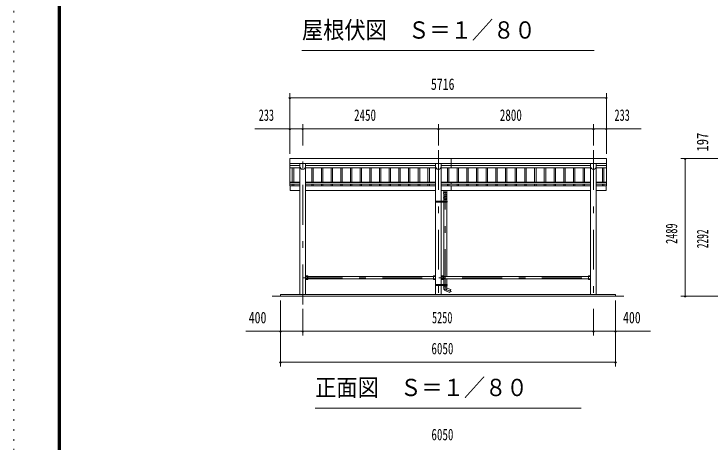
# Model space of a CAD drawing. Units: millimetres, scale not verified, with parts at other scales. Extents: x -34836 to 34836, y -16800 to 16800.
# Drawn here: x -12684 to -115, y 1535 to 9275 of the extents above; entities that cross this region are included whole.
import ezdxf
from ezdxf.enums import TextEntityAlignment as Align

# ---------------------------------------------------------------- set-up
doc = ezdxf.new("R2010")
doc.units = ezdxf.units.MM
doc.header["$LTSCALE"] = 60
doc.linetypes.add('USER3', pattern=[24, 12, -5, 2, -5])
doc.linetypes.add('USER4', pattern=[3, 0.5, -2.5])
for name, color, linetype, lineweight in [('0-2_1-08BOLD', 7, 'Continuous', 18), ('0-3_1-28CENTER', 3, 'USER3', 18), ('0-4_1-48THIN', 4, 'Continuous', 18), ('0-5_1-58DIM', 3, 'Continuous', 18), ('0-C_F-F1PAPER', 5, 'Continuous', 18), ('0-D_F-E_J_ADD', 5, 'USER4', 18)]:
    doc.layers.add(name, color=color, linetype=linetype, lineweight=lineweight)
doc.styles.add('ＭＳ ゴシック', font='')
doc.styles.get('ＭＳ ゴシック').set_extended_font_data('MS Gothic')

msp = doc.modelspace()

# ---------------------------------------------------------------- linework, layer by layer
at = {"layer": '0-2_1-08BOLD'}
for p, q in [((-4790.26, 6494.38), (-4790.26, 6663.33)), ((-1987.26, 6572.54), (-7703.26, 6572.54)), ((-7521.05, 6572.12), (-7521.05, 4204.33)), ((-7419.45, 4204.33), (-7419.45, 6572.12)), ((-5071.06, 6572.12), (-5071.06, 5890.33)), ((-4969.46, 5890.33), (-4969.46, 6572.12)), ((-2271.05, 6572.12), (-2271.05, 4204.33)), ((-2169.46, 4204.33), (-2169.46, 6572.12)), ((-7703.26, 6533.46), (-7521.05, 6533.46)), ((-7521.05, 6494.38), (-7703.26, 6494.38)), ((-7419.45, 6533.46), (-5071.06, 6533.46)), ((-5071.06, 6494.38), (-7419.45, 6494.38)), ((-4969.46, 6533.46), (-2271.05, 6533.46)), ((-2271.05, 6494.38), (-4969.46, 6494.38)), ((-2169.46, 6533.46), (-1987.26, 6533.46)), ((-1987.26, 6494.38), (-2169.46, 6494.38)), ((-7521.05, 6234.23), (-7703.26, 6234.23)), ((-7703.26, 6224.84), (-7521.05, 6224.84)), ((-7521.05, 6195.21), (-7703.26, 6195.21)), ((-7419.45, 6234.23), (-5071.06, 6234.23)), ((-5071.06, 6224.84), (-7419.45, 6224.84)), ((-7419.45, 6195.21), (-5071.06, 6195.21)), ((-5071.06, 6168.03), (-7419.45, 6168.03)), ((-4969.46, 6234.23), (-2271.05, 6234.23)), ((-2271.05, 6224.84), (-4969.46, 6224.84)), ((-4969.46, 6195.21), (-2271.05, 6195.21)), ((-2271.05, 6168.03), (-4969.46, 6168.03)), ((-4790.26, 6195.21), (-4790.26, 6234.23)), ((-4790.26, 6082.17), (-4790.26, 6168.03)), ((-1987.26, 6195.21), (-2169.46, 6195.21)), ((-2169.46, 6168.03), (-1987.26, 6168.03)), ((-1987.26, 6234.23), (-2169.45, 6234.23)), ((-2169.45, 6224.84), (-1987.26, 6224.84)), ((-7419.45, 6082.17), (-5071.06, 6082.17)), ((-4969.46, 6082.17), (-2271.05, 6082.17)), ((-4923.5, 6045.05), (-4923.5, 6082.17)), ((-4868.5, 6082.17), (-4868.5, 6045.05)), ((-4868.5, 5917.64), (-4923.5, 5917.64)), ((-5071.06, 5874.33), (-5071.06, 4382.93)), ((-4969.46, 4382.93), (-4969.46, 5874.33)), ((-4967.85, 5874.33), (-4967.85, 5890.33)), ((-4925.1, 5874.33), (-4925.1, 5890.33)), ((-4923.5, 4525.68), (-4923.5, 5874.33)), ((-4868.5, 5874.33), (-4868.5, 4525.68)), ((-4866.9, 5890.33), (-4866.9, 5874.33)), ((-4860.8, 5882.33), (-4866.9, 5882.33)), ((-7382.65, 4471.33), (-7382.65, 4537.33)), ((-5111.05, 4525.68), (-7379.45, 4525.68)), ((-5107.86, 4537.33), (-5107.86, 4471.33)), ((-4967.76, 4525.68), (-4932.66, 4525.68)), ((-4932.66, 4471.33), (-4932.66, 4537.33)), ((-4929.46, 4525.68), (-2311.06, 4525.68)), ((-2307.86, 4471.33), (-2307.86, 4537.33)), ((-7417.75, 4482.98), (-7382.65, 4482.98)), ((-7379.45, 4482.98), (-5111.05, 4482.98)), ((-5111.06, 4471.33), (-5071.06, 4471.33)), ((-2311.06, 4482.98), (-4929.46, 4482.98)), ((-4923.5, 4382.93), (-4923.5, 4482.98)), ((-4868.5, 4482.98), (-4868.5, 4382.93)), ((-5071.06, 4366.93), (-5071.06, 4204.33)), ((-4969.46, 4204.33), (-4969.46, 4366.93)), ((-4967.85, 4366.93), (-4967.85, 4382.93)), ((-4925.1, 4366.93), (-4925.1, 4382.93)), ((-4923.5, 4341.46), (-4923.5, 4366.93)), ((-4887.31, 4267.78), (-4868.5, 4319.46)), ((-4868.5, 4366.93), (-4868.5, 4341.46)), ((-4866.9, 4382.93), (-4866.9, 4366.93)), ((-4866.9, 4374.93), (-4860.8, 4374.93)), ((-1670.26, 4174.33), (-8020.25, 4174.33)), ((-7870.25, 4204.33), (-7870.25, 4174.33))]:
    msp.add_line(p, q, dxfattribs=at)
for points in [[(-7703.26, 6663.33), (-7703.26, 6168.03), (-7521.05, 6168.03)], [(-1987.26, 6168.03), (-1987.26, 6663.33), (-7703.26, 6663.33)], [(-7698.26, 6168.03), (-7698.26, 6082.17), (-7521.05, 6082.17)], [(-2169.46, 6082.17), (-1992.26, 6082.17), (-1992.26, 6168.03)], [(-4923.5, 5959.52), (-4923.5, 5995.38), (-4925.5, 6045.05), (-4866.5, 6045.05), (-4868.5, 5995.38), (-4868.5, 5959.52)], [(-4923.5, 5890.33), (-4923.5, 5924.58), (-4925.49, 5950.55)], [(-4866.5, 5950.42), (-4868.5, 5924.58), (-4868.5, 5890.33)], [(-7419.45, 4537.33), (-7379.45, 4537.33), (-7379.45, 4471.33), (-7419.45, 4471.33)], [(-7382.65, 4525.68), (-7417.75, 4525.68), (-7417.75, 4482.98)], [(-5111.06, 4471.33), (-5111.06, 4537.33), (-5071.06, 4537.33)], [(-5107.86, 4482.98), (-5072.76, 4482.98), (-5072.76, 4525.68), (-5107.86, 4525.68)], [(-4969.46, 4471.33), (-4929.46, 4471.33), (-4929.46, 4537.33), (-4969.46, 4537.33)], [(-4932.66, 4482.98), (-4967.76, 4482.98), (-4967.76, 4525.68)], [(-2271.05, 4537.33), (-2311.06, 4537.33), (-2311.06, 4471.33), (-2271.05, 4471.33)], [(-2307.86, 4525.68), (-2272.76, 4525.68), (-2272.76, 4482.98), (-2307.86, 4482.98)], [(-5072.66, 4382.93), (-5072.66, 4366.93), (-4860.8, 4366.93)], [(-4860.8, 4366.93), (-4860.8, 4382.93), (-5072.66, 4382.93)], [(-4867, 4341.46), (-4925, 4341.46), (-4923.24, 4315.67)], [(-4867, 4341.46), (-4868.5, 4319.46), (-4792.5, 4291.8), (-4811.31, 4240.12), (-4887.03, 4267.68)], [(-7870.25, 4204.33), (-1820.26, 4204.33), (-1820.26, 4174.33)]]:
    msp.add_lwpolyline(points, dxfattribs=at)
for points in [[(-5072.66, 5890.33), (-4860.8, 5890.33), (-4860.8, 5874.33), (-5072.66, 5874.33)], [(-4941.47, 5885.22), (-4946.47, 5888.11), (-4951.47, 5885.22), (-4951.47, 5879.45), (-4946.47, 5876.56), (-4941.47, 5879.45)], [(-4941.47, 4377.82), (-4941.47, 4372.04), (-4946.47, 4369.16), (-4951.47, 4372.04), (-4951.47, 4377.82), (-4946.47, 4380.7)]]:
    msp.add_lwpolyline(points, close=True, dxfattribs=at)
for centre, radius in [((-4946.47, 5882.33), 6.25), ((-4946.47, 5882.33), 4.9), ((-4946.47, 4374.93), 6.25), ((-4946.47, 4374.93), 4.9)]:
    msp.add_circle(centre, radius, dxfattribs=at)
for centre, radius, start, end in [((-7470.25, 6517.13), 50.8, 180, 0), ((-5020.26, 6517.13), 50.8, 180, 0), ((-2220.26, 6517.13), 50.8, 180, 0), ((-4896, 5948.71), 29.55, 3.56303, 176.43697), ((-4896, 5995.68), 27.55, 3.55867, 176.44133), ((-4896, 5957.21), 27.55, 3.55867, 176.44133), ((-4896, 5923.6), 27.55, 3.55867, 176.44133), ((-4868.37, 4319.42), 55, 183.90576, 250.16731)]:
    msp.add_arc(centre, radius, start, end, dxfattribs=at)
at = {"layer": '0-3_1-28CENTER'}
for p, q in [((-7470.25, 4024.33), (-7470.25, 6813.33)), ((-5020.26, 6813.33), (-5020.26, 4024.33)), ((-2220.26, 6813.33), (-2220.26, 4024.33)), ((-4896, 4300.21), (-4896, 6082.17)), ((-4933.97, 5882.33), (-4958.97, 5882.33)), ((-4946.47, 5894.83), (-4946.47, 5869.83)), ((-7470.25, 4504.33), (-2220.26, 4504.33)), ((-4958.97, 4374.93), (-4933.97, 4374.93)), ((-4946.47, 4387.43), (-4946.47, 4362.43)), ((-4896.01, 4300.21), (-4783.13, 4259.12))]:
    msp.add_line(p, q, dxfattribs=at)
at = {"layer": '0-4_1-48THIN'}
for p, q in [((-7657.75, 6234.23), (-7657.75, 6494.38)), ((-7632.75, 6494.38), (-7632.75, 6234.23)), ((-7307.75, 6494.38), (-7307.75, 6234.23)), ((-7282.75, 6234.23), (-7282.75, 6494.38)), ((-7132.75, 6234.23), (-7132.75, 6494.38)), ((-7107.75, 6494.38), (-7107.75, 6234.23)), ((-6957.75, 6494.38), (-6957.75, 6234.23)), ((-6932.75, 6234.23), (-6932.75, 6494.38)), ((-6782.75, 6234.23), (-6782.75, 6494.38)), ((-6757.75, 6494.38), (-6757.75, 6234.23)), ((-6607.75, 6494.38), (-6607.75, 6234.23)), ((-6582.75, 6234.23), (-6582.75, 6494.38)), ((-6432.75, 6234.23), (-6432.75, 6494.38)), ((-6407.75, 6494.38), (-6407.75, 6234.23)), ((-6257.75, 6494.38), (-6257.75, 6234.23)), ((-6232.75, 6234.23), (-6232.75, 6494.38)), ((-6082.75, 6234.23), (-6082.75, 6494.38)), ((-6057.75, 6494.38), (-6057.75, 6234.23)), ((-5907.75, 6494.38), (-5907.75, 6234.23)), ((-5882.75, 6234.23), (-5882.75, 6494.38)), ((-5732.75, 6234.23), (-5732.75, 6494.38)), ((-5707.75, 6494.38), (-5707.75, 6234.23)), ((-5557.75, 6494.38), (-5557.75, 6234.23)), ((-5532.75, 6234.23), (-5532.75, 6494.38)), ((-5382.75, 6234.23), (-5382.75, 6494.38)), ((-5357.75, 6494.38), (-5357.75, 6234.23)), ((-5207.76, 6494.38), (-5207.76, 6234.23)), ((-5182.75, 6234.23), (-5182.75, 6494.38)), ((-4857.75, 6234.23), (-4857.75, 6494.38)), ((-4832.75, 6494.38), (-4832.75, 6234.23)), ((-4682.75, 6494.38), (-4682.75, 6234.23)), ((-4657.75, 6234.23), (-4657.75, 6494.38)), ((-4507.75, 6234.23), (-4507.75, 6494.38)), ((-4482.75, 6494.38), (-4482.75, 6234.23)), ((-4332.75, 6494.38), (-4332.75, 6234.23)), ((-4307.75, 6234.23), (-4307.75, 6494.38)), ((-4157.75, 6234.23), (-4157.75, 6494.38)), ((-4132.75, 6494.38), (-4132.75, 6234.23)), ((-3982.75, 6494.38), (-3982.75, 6234.23)), ((-3957.75, 6234.23), (-3957.75, 6494.38)), ((-3807.75, 6234.23), (-3807.75, 6494.38)), ((-3782.75, 6494.38), (-3782.75, 6234.23)), ((-3632.75, 6494.38), (-3632.75, 6234.23)), ((-3607.75, 6234.23), (-3607.75, 6494.38)), ((-3457.75, 6234.23), (-3457.75, 6494.38)), ((-3432.75, 6494.38), (-3432.75, 6234.23)), ((-3282.75, 6494.38), (-3282.75, 6234.23)), ((-3257.75, 6234.23), (-3257.75, 6494.38)), ((-3107.75, 6234.23), (-3107.75, 6494.38)), ((-3082.75, 6494.38), (-3082.75, 6234.23)), ((-2932.75, 6494.38), (-2932.75, 6234.23)), ((-2907.75, 6234.23), (-2907.75, 6494.38)), ((-2757.75, 6234.23), (-2757.75, 6494.38)), ((-2732.75, 6494.38), (-2732.75, 6234.23)), ((-2582.75, 6494.38), (-2582.75, 6234.23)), ((-2557.75, 6234.23), (-2557.75, 6494.38)), ((-2407.75, 6234.23), (-2407.75, 6494.38)), ((-2382.75, 6494.38), (-2382.75, 6234.23)), ((-2057.76, 6494.38), (-2057.76, 6234.23)), ((-2032.76, 6234.23), (-2032.76, 6494.38)), ((-7657.75, 6168.03), (-7657.75, 6195.21)), ((-7632.75, 6195.21), (-7632.75, 6168.03)), ((-7307.75, 6195.21), (-7307.75, 6168.03)), ((-7282.75, 6168.03), (-7282.75, 6195.21)), ((-7132.75, 6168.03), (-7132.75, 6195.21)), ((-7107.75, 6195.21), (-7107.75, 6168.03)), ((-6957.75, 6195.21), (-6957.75, 6168.03)), ((-6932.75, 6168.03), (-6932.75, 6195.21)), ((-6782.75, 6168.03), (-6782.75, 6195.21)), ((-6757.75, 6195.21), (-6757.75, 6168.03)), ((-6607.75, 6195.21), (-6607.75, 6168.03)), ((-6582.75, 6168.03), (-6582.75, 6195.21)), ((-6432.75, 6168.03), (-6432.75, 6195.21)), ((-6407.75, 6195.21), (-6407.75, 6168.03)), ((-6257.75, 6195.21), (-6257.75, 6168.03)), ((-6232.75, 6168.03), (-6232.75, 6195.21)), ((-6082.75, 6168.03), (-6082.75, 6195.21)), ((-6057.75, 6195.21), (-6057.75, 6168.03)), ((-5907.75, 6195.21), (-5907.75, 6168.03)), ((-5882.75, 6168.03), (-5882.75, 6195.21)), ((-5732.75, 6168.03), (-5732.75, 6195.21)), ((-5707.75, 6195.21), (-5707.75, 6168.03)), ((-5557.75, 6195.21), (-5557.75, 6168.03)), ((-5532.75, 6168.03), (-5532.75, 6195.21)), ((-5382.75, 6168.03), (-5382.75, 6195.21)), ((-5357.75, 6195.21), (-5357.75, 6168.03)), ((-5207.76, 6195.21), (-5207.76, 6168.03)), ((-5182.75, 6168.03), (-5182.75, 6195.21)), ((-4857.75, 6168.03), (-4857.75, 6195.21)), ((-4832.75, 6195.21), (-4832.75, 6168.03)), ((-4682.75, 6195.21), (-4682.75, 6168.03)), ((-4657.75, 6168.03), (-4657.75, 6195.21)), ((-4507.75, 6168.03), (-4507.75, 6195.21)), ((-4482.75, 6195.21), (-4482.75, 6168.03)), ((-4332.75, 6195.21), (-4332.75, 6168.03)), ((-4307.75, 6168.03), (-4307.75, 6195.21)), ((-4157.75, 6168.03), (-4157.75, 6195.21)), ((-4132.75, 6195.21), (-4132.75, 6168.03)), ((-3982.75, 6195.21), (-3982.75, 6168.03)), ((-3957.75, 6168.03), (-3957.75, 6195.21)), ((-3807.75, 6168.03), (-3807.75, 6195.21)), ((-3782.75, 6195.21), (-3782.75, 6168.03)), ((-3632.75, 6195.21), (-3632.75, 6168.03)), ((-3607.75, 6168.03), (-3607.75, 6195.21)), ((-3457.75, 6168.03), (-3457.75, 6195.21)), ((-3432.75, 6195.21), (-3432.75, 6168.03)), ((-3282.75, 6195.21), (-3282.75, 6168.03)), ((-3257.75, 6168.03), (-3257.75, 6195.21)), ((-3107.75, 6168.03), (-3107.75, 6195.21)), ((-3082.75, 6195.21), (-3082.75, 6168.03)), ((-2932.75, 6195.21), (-2932.75, 6168.03)), ((-2907.75, 6168.03), (-2907.75, 6195.21)), ((-2757.75, 6168.03), (-2757.75, 6195.21)), ((-2732.75, 6195.21), (-2732.75, 6168.03)), ((-2582.75, 6195.21), (-2582.75, 6168.03)), ((-2557.75, 6168.03), (-2557.75, 6195.21)), ((-2407.75, 6168.03), (-2407.75, 6195.21)), ((-2382.75, 6195.21), (-2382.75, 6168.03)), ((-2057.76, 6195.21), (-2057.76, 6168.03)), ((-2032.76, 6168.03), (-2032.76, 6195.21))]:
    msp.add_line(p, q, dxfattribs=at)
at = {"layer": '0-5_1-58DIM'}
for p, q in [((-2205.26, 8611.48), (-7485.26, 8611.48)), ((-7703.26, 6743.33), (-7703.26, 7839.33)), ((-1987.26, 7839.33), (-1987.26, 6743.33)), ((-7687.26, 7759.33), (-7719.26, 7759.33)), ((-7703.26, 7759.33), (-1987.26, 7759.33)), ((-1971.26, 7759.33), (-2003.26, 7759.33)), ((-7703.26, 7199.33), (-8331.26, 7199.33)), ((-7687.26, 7199.33), (-7719.26, 7199.33)), ((-7703.26, 7199.33), (-7470.25, 7199.33)), ((-7454.25, 7199.33), (-7486.25, 7199.33)), ((-7470.25, 6893.33), (-7470.25, 7279.33)), ((-7470.25, 7199.33), (-5020.26, 7199.33)), ((-5004.26, 7199.33), (-5036.26, 7199.33)), ((-5020.26, 7279.33), (-5020.26, 6893.33)), ((-5020.26, 7199.33), (-2220.26, 7199.33)), ((-2204.26, 7199.33), (-2236.26, 7199.33)), ((-2220.26, 7279.33), (-2220.26, 6893.33)), ((-2220.26, 7199.33), (-1987.26, 7199.33)), ((-1971.26, 7199.33), (-2003.26, 7199.33)), ((-1359.26, 7199.33), (-1987.26, 7199.33)), ((606.46, 6663.33), (-645.25, 6663.33)), ((-549.25, 6663.33), (-581.25, 6663.33)), ((-565.25, 4174.33), (-565.25, 6663.33)), ((-645.25, 4174.33), (594.75, 4174.33)), ((-549.25, 4174.33), (-581.25, 4174.33)), ((-7870.25, 2899.33), (-7870.25, 4094.33)), ((-1820.26, 4094.33), (-1820.26, 2899.33)), ((-7470.25, 3944.33), (-7470.25, 3459.34)), ((-2220.26, 3944.33), (-2220.26, 3459.34)), ((-7870.26, 3539.33), (-8498.26, 3539.33)), ((-7854.25, 3539.34), (-7886.25, 3539.34)), ((-7870.25, 3539.34), (-7470.25, 3539.34)), ((-7454.25, 3539.34), (-7486.25, 3539.34)), ((-7470.25, 3539.34), (-2220.26, 3539.34)), ((-2204.26, 3539.34), (-2236.26, 3539.34)), ((-2220.26, 3539.34), (-1820.26, 3539.34)), ((-1804.26, 3539.34), (-1836.26, 3539.34)), ((-1820.26, 3539.33), (-1192.26, 3539.33)), ((-7854.25, 2979.33), (-7886.25, 2979.33)), ((-7870.25, 2979.33), (-1820.26, 2979.33)), ((-1804.26, 2979.33), (-1836.26, 2979.33)), ((-2445.26, 2149.33), (-7245.26, 2149.33))]:
    msp.add_line(p, q, dxfattribs=at)
for centre in [(-7703.26, 7759.33), (-1987.26, 7759.33), (-7703.26, 7199.33), (-7470.25, 7199.33), (-5020.26, 7199.33), (-2220.26, 7199.33), (-1987.26, 7199.33), (-565.25, 6663.33), (-565.25, 4174.33), (-7870.25, 3539.34), (-7470.25, 3539.34), (-2220.26, 3539.34), (-1820.26, 3539.34), (-7870.25, 2979.33), (-1820.26, 2979.33)]:
    msp.add_arc(centre, 16, 180, 0, dxfattribs=at)
at = {"layer": '0-C_F-F1PAPER'}
for points in [[(34036.13, -16000), (-11883.87, -16000), (-11883.87, 16160), (34036.13, 16160)], [(34032.13, -15996), (-11879.87, -15996), (-11879.87, 16156), (34032.13, 16156)], [(34028.13, -15992), (34028.13, 16152), (-11875.87, 16152), (-11875.87, -15992)], [(34024.13, -15988), (-11871.87, -15988), (-11871.87, 16148), (34024.13, 16148)], [(34020.13, -15984), (34020.13, 16144), (-11867.87, 16144), (-11867.87, -15984)], [(34016.13, -15980), (-11863.87, -15980), (-11863.87, 16140), (34016.13, 16140)], [(34012.13, -15976), (34012.13, 16136), (-11859.87, 16136), (-11859.87, -15976)], [(34008.13, -15972), (-11855.87, -15972), (-11855.87, 16132), (34008.13, 16132)], [(34004.13, -15968), (-11851.87, -15968), (-11851.87, 16128), (34004.13, 16128)], [(34000.13, -15964), (-11847.87, -15964), (-11847.87, 16124), (34000.13, 16124)], [(33996.13, -15960), (33996.13, 16120), (-11843.87, 16120), (-11843.87, -15960)]]:
    msp.add_lwpolyline(points, close=True, dxfattribs=at)
at = {"layer": '0-D_F-E_J_ADD'}
msp.add_lwpolyline([(34836.13, -16800), (-12683.87, -16800), (-12683.87, 16800), (34836.13, 16800)], close=True, dxfattribs=at)

# ---------------------------------------------------------------- texts
at = {"layer": '0-5_1-58DIM', "color": 7, "style": 'ＭＳ ゴシック'}
for s, height, width, p in [('屋根伏図\u3000Ｓ＝１／８０', 312.6, 0.9, (-7485.26, 8734.11)), ('5716', 208.4, 0.75, (-5154.71, 7839.33)), ('233', 208.4, 0.65, (-8264.34, 7279.33)), ('2450', 208.4, 0.7, (-6542.87, 7279.33)), ('2800', 208.4, 0.7, (-3910.29, 7279.33)), ('233', 208.4, 0.65, (-1840.33, 7279.33)), ('400', 208.4, 0.75, (-8444.45, 3619.34)), ('5250', 208.4, 0.65, (-5135.41, 3619.34)), ('400', 208.4, 0.75, (-1686.46, 3619.34)), ('6050', 208.4, 0.7, (-5145.71, 3059.33)), ('正面図\u3000Ｓ＝１／８０', 312.6, 0.9, (-7245.26, 2271.97)), ('6050', 208.4, 0.7, (-5145.71, 1505.04))]:
    msp.add_text(s, height=height, dxfattribs=dict(at, width=width)).set_placement(p, align=Align.BOTTOM_LEFT)
for s, width, p in [('197', 0.8, (-85.25, 6787.52)), ('2489', 0.65, (-645.25, 5117.62)), ('2292', 0.6, (-85.25, 5038.92))]:
    msp.add_text(s, height=208.4, rotation=90, dxfattribs=dict(at, width=width)).set_placement(p, align=Align.BOTTOM_LEFT)

doc.saveas('drawing.dxf')
